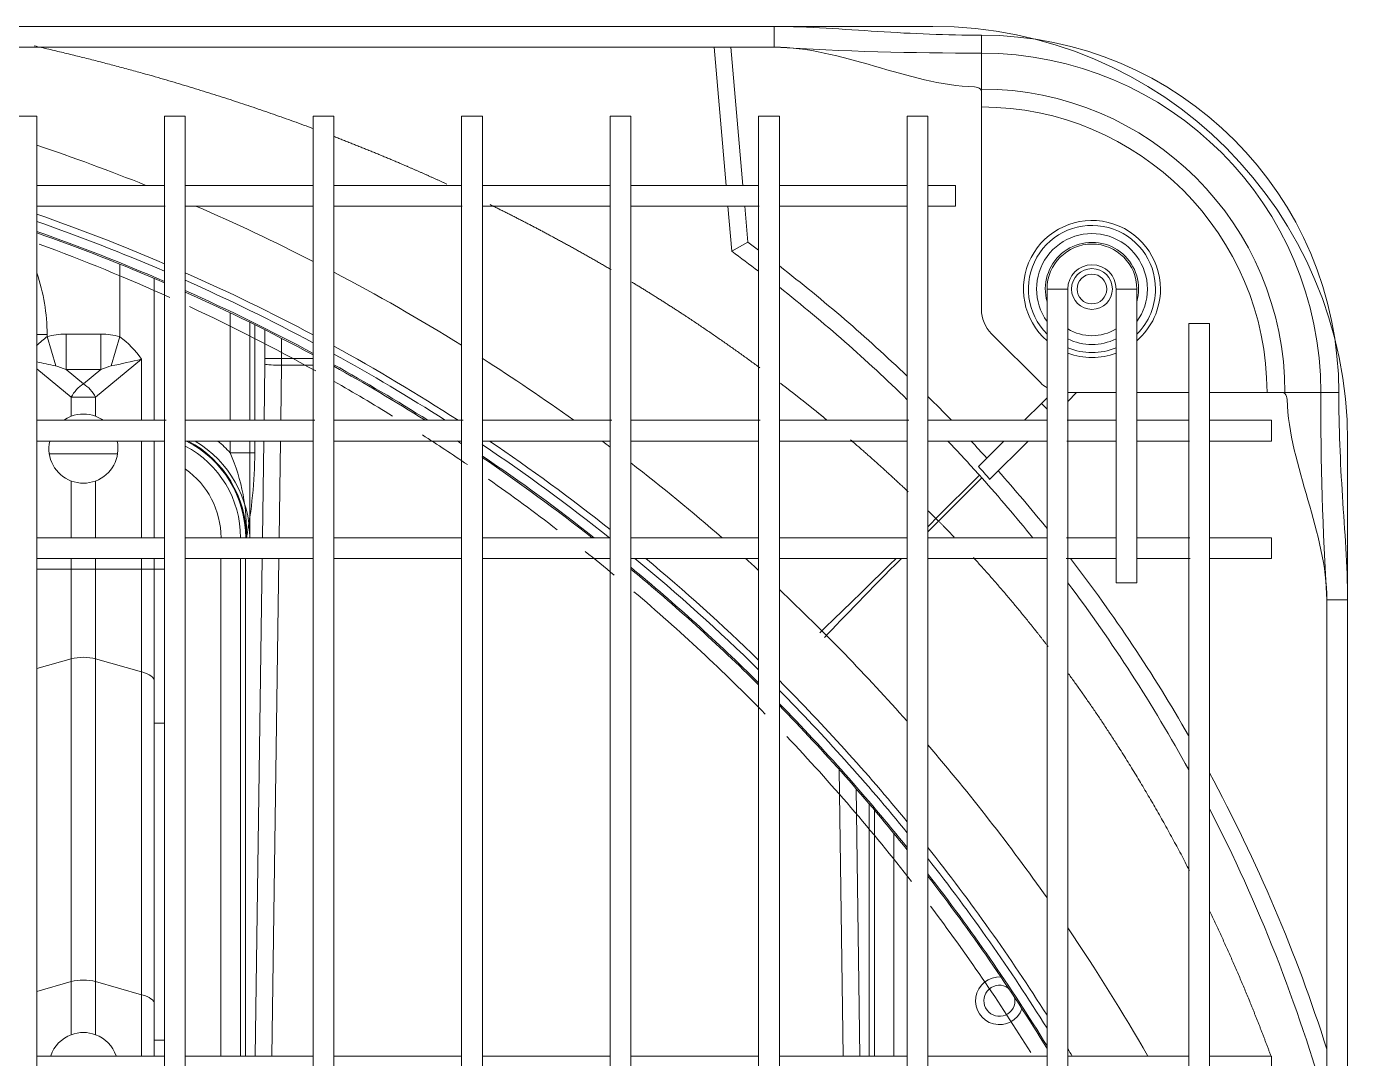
# Model space of a CAD drawing. Header units: millimetres. Extents: x 147619 to 200208, y -27981 to 8299.
# Drawn here: x 166541.8 to 166733, y -359.8 to -210.5 of the extents above; entities that cross this region are included whole.
import ezdxf

# ---------------------------------------------------------------- set-up
doc = ezdxf.new("R2010")
doc.units = ezdxf.units.MM
for name, color, linetype, lineweight in [('A-DETL-WIDE', 7, 'Continuous', 80), ('G-IMPT', 7, 'Continuous', 5), ('M-EQPM', 7, 'Continuous', 5), ('M-EQPM-3', 7, 'Continuous', 80)]:
    doc.layers.add(name, color=color, linetype=linetype, lineweight=lineweight)
doc.layers.add('G-IMPT-2', color=7, linetype='Continuous', lineweight=5, true_color=0x666666)

# ---------------------------------------------------------------- blocks, each defined once
blk = doc.blocks.new('RUXYQ14BA - top_dwg-2991071-10-003 三层空调通风平面图')
at = {"layer": 'G-IMPT'}
for p, q in [((693.35, 223.41), (283.51, 223.41)), ((686.4, 203.41), (684.67, 223.41)), ((687.08, 223.41), (688.82, 203.41)), ((605.13, 203.41), (586.64, 203.41)), ((626.63, 203.41), (608.13, 203.41)), ((648.12, 203.41), (629.62, 203.41)), ((669.61, 203.41), (651.12, 203.41)), ((691.1, 203.41), (672.61, 203.41)), ((712.59, 203.41), (694.1, 203.41)), ((586.64, 200.42), (605.13, 200.42)), ((608.13, 200.42), (626.63, 200.42)), ((629.62, 200.42), (648.12, 200.42)), ((651.12, 200.42), (669.61, 200.42)), ((672.61, 200.42), (691.1, 200.42)), ((694.1, 200.42), (712.59, 200.42)), ((603.63, 189.94), (603.63, 169.43)), ((732.83, 188.42), (732.83, -336.37)), ((735.83, -336.37), (735.83, 188.42)), ((617.47, 169.43), (617.47, 183.59)), ((724.8, 181.96), (731.87, 174.89)), ((732.01, 171.86), (732.83, 172.68)), ((735.83, 173.43), (742.83, 173.43)), ((737.11, 173.43), (735.83, 172.15)), ((745.83, 173.43), (753.33, 173.43)), ((605.13, 169.43), (586.64, 169.43)), ((626.63, 169.43), (608.13, 169.43)), ((648.12, 169.43), (629.62, 169.43)), ((669.61, 169.43), (651.12, 169.43)), ((691.1, 169.43), (672.61, 169.43)), ((712.59, 169.43), (694.1, 169.43)), ((732.83, 169.43), (715.59, 169.43)), ((742.83, 169.43), (735.83, 169.43)), ((753.33, 169.43), (745.83, 169.43)), ((586.64, 166.43), (605.13, 166.43)), ((603.63, 166.43), (603.63, 152.43)), ((608.13, 166.43), (626.63, 166.43)), ((617.47, 152.44), (617.47, 166.43)), ((629.62, 166.43), (648.12, 166.43)), ((651.12, 166.43), (669.61, 166.43)), ((672.61, 166.43), (691.1, 166.43)), ((694.1, 166.43), (712.59, 166.43)), ((715.59, 166.43), (732.83, 166.43)), ((722.9, 162.75), (726.58, 166.43)), ((730.11, 166.43), (724.57, 160.89)), ((735.83, 166.43), (742.83, 166.43)), ((745.83, 166.43), (753.33, 166.43)), ((723.04, 161.49), (723.39, 161.1)), ((605.13, 152.43), (586.64, 152.43)), ((626.63, 152.43), (608.13, 152.43)), ((616.13, 152.43), (616.13, 152.44)), ((648.12, 152.43), (629.62, 152.43)), ((669.61, 152.43), (651.12, 152.43)), ((691.1, 152.43), (672.61, 152.43)), ((712.59, 152.43), (694.1, 152.43)), ((732.83, 152.43), (715.59, 152.43)), ((742.83, 152.43), (735.83, 152.43)), ((753.33, 152.43), (745.83, 152.43)), ((586.64, 149.44), (605.13, 149.44)), ((608.13, 149.44), (626.63, 149.44)), ((616.13, 77.46), (616.13, 149.44)), ((629.62, 149.44), (648.12, 149.44)), ((651.12, 149.44), (669.61, 149.44)), ((672.61, 149.44), (691.1, 149.44)), ((694.1, 149.44), (712.59, 149.44)), ((715.59, 149.44), (732.83, 149.44)), ((735.83, 149.44), (742.83, 149.44)), ((745.83, 149.44), (753.33, 149.44)), ((773.32, -291.39), (773.32, 143.44)), ((707.84, 113.06), (707.84, 77.46)), ((605.13, 77.46), (586.64, 77.46)), ((626.63, 77.46), (608.13, 77.46)), ((648.12, 77.46), (629.62, 77.46)), ((669.61, 77.46), (651.12, 77.46)), ((691.1, 77.46), (672.61, 77.46)), ((712.59, 77.46), (694.1, 77.46)), ((732.83, 77.46), (715.59, 77.46)), ((753.33, 77.46), (735.83, 77.46))]:
    blk.add_line(p, q, dxfattribs=at)
at = {"layer": 'G-IMPT', "flags": 128}
for points in [[(723.34, 216.98), (723.34, 214.75), (723.34, 185.49)], [(715.59, 203.41), (719.59, 203.41), (719.59, 200.42), (715.59, 200.42)], [(686.65, 200.42), (687.22, 193.89), (689.53, 195.2), (689.08, 200.42)], [(745.83, 188.42), (745.83, 145.94), (742.83, 145.94), (742.83, 188.42)], [(756.32, 173.43), (764.66, 173.43), (766.9, 173.43)], [(729.58, 169.43), (732.01, 171.86), (732.83, 171.04)], [(756.32, 169.43), (765.32, 169.43), (765.32, 166.43), (756.32, 166.43)], [(756.32, 149.44), (765.32, 149.44), (765.32, 152.43), (756.32, 152.43)], [(603.63, 77.46), (603.63, 79.77), (603.63, 125.63), (603.63, 147.91), (603.63, 149.44)], [(756.32, 74.47), (765.32, 74.47), (765.32, 77.46), (756.32, 77.46)]]:
    blk.add_lwpolyline(points, dxfattribs=at)
for points in [[(586.64, -361.36), (586.64, 213.41), (583.64, 213.41), (583.64, -361.36)], [(608.13, -361.36), (608.13, 213.41), (605.13, 213.41), (605.13, -361.36)], [(629.62, -361.36), (629.62, 213.41), (626.63, 213.41), (626.63, -361.36)], [(651.12, -361.36), (651.12, 213.41), (648.12, 213.41), (648.12, -361.36)], [(672.61, -361.36), (672.61, 213.41), (669.61, 213.41), (669.61, -361.36)], [(694.1, -361.36), (694.1, 213.41), (691.1, 213.41), (691.1, -361.36)], [(715.59, -361.36), (715.59, 213.41), (712.59, 213.41), (712.59, -361.36)], [(756.32, -331.37), (756.32, 183.42), (753.33, 183.42), (753.33, -331.37)]]:
    blk.add_lwpolyline(points, close=True, dxfattribs=at)
at = {"layer": 'G-IMPT'}
blk.add_circle((739.33, 188.42), 2.15, dxfattribs=at)
for centre, radius, start, end in [((722.36, 216.33), 1.32, 50.189, 90.7683), ((722.85, 217.01), 0.489, 357.0221, 43.5669), ((493.47, -68.44), 292.88, 68.158, 71.4514), ((493.47, -68.44), 292.88, 62.959, 66.6318), ((493.47, -68.44), 281.09, 66.5938, 70.6427), ((493.47, -68.44), 280.89, 66.5761, 70.6284), ((551.95, 8.17), 232.18, 53.1795, 53.6603), ((551.95, 8.32), 229.63, 52.7016, 53.91), ((739.33, 188.42), 6.5, 90, 180), ((739.33, 188.42), 6.5, 0, 90), ((551.95, 8.17), 232.18, 46.2215, 52.2493), ((739.33, 188.42), 3.5, 0, 180), ((493.47, -68.44), 292.88, 58.1292, 62.2984), ((493.47, -68.44), 281.09, 61.7249, 65.926), ((493.47, -68.44), 280.89, 61.703, 65.9078), ((551.95, 8.32), 229.63, 45.6086, 51.755), ((728.33, 185.49), 5, 180, 225), ((493.47, -68.44), 292.88, 54.3087, 57.4358), ((493.47, -68.44), 281.09, 57.8067, 61.0285), ((493.47, -68.44), 280.89, 57.8715, 61.0059), ((735.4, 178.42), 5, 225, 239.0551), ((551.95, 8.17), 232.18, 43.9904, 45.1875), ((766.92, 172.94), 0.491, 46.5229, 92.8881), ((766.24, 172.44), 1.33, 359.2659, 39.7768), ((593.39, 165.33), 5, 69.5077, 110.4923), ((593.39, 165.33), 5, 110.4923, 124.9771), ((593.39, 165.33), 5, 55.0229, 69.5077), ((593.39, 165.33), 5, 167.3273, 249.5077), ((593.39, 165.33), 5, 290.4923, 12.6727), ((601.14, 152.44), 16.33, 0, 58.9389), ((493.47, -68.44), 280.89, 56.5949, 56.739), ((493.47, -68.44), 292.88, 53.0308, 53.3151), ((551.95, 8.32), 229.63, 41.8368, 43.5124), ((551.95, 8.17), 232.18, 42.1428, 42.9706), ((601.14, 152.44), 14.99, 0, 62.1819), ((493.47, -68.44), 281.09, 51.7947, 55.8866), ((493.47, -68.44), 280.89, 51.8466, 55.859), ((493.47, -68.44), 292.88, 48.9513, 52.293), ((551.95, 8.03), 230.57, 41.5258, 42.1478), ((593.39, 165.33), 5, 249.5077, 290.4923), ((552.25, 8.03), 229.61, 38.9712, 41.8107), ((552.09, 8.03), 232.17, 38.8778, 41.5745), ((493.47, -68.44), 292.88, 47.5642, 48.0658), ((552.09, 8.03), 232.17, 29.9168, 37.5228), ((493.47, -68.44), 281.09, 45.3254, 50.4099), ((493.47, -68.44), 280.89, 45.285, 50.3762), ((552.25, 8.03), 229.61, 28.8678, 36.913), ((493.47, -68.44), 292.88, 41.5703, 46.7642), ((493.47, -68.44), 281.09, 38.7817, 44.4593), ((493.47, -68.44), 280.89, 38.7309, 44.4177), ((493.47, -68.44), 292.88, 35.189, 40.6783), ((552.09, 8.03), 232.17, 17.663, 28.3983), ((552.25, 8.03), 229.61, 15.6764, 27.2782), ((493.47, -68.44), 281.09, 31.6192, 37.7952), ((493.47, -68.44), 280.89, 31.5529, 37.7425), ((493.47, -68.44), 292.88, 29.8796, 34.1578), ((725.94, 85.46), 2.25, 55.1209, 360), ((725.94, 85.46), 2.25, 0, 11.8943), ((593.39, 75.87), 5, 110.4923, 161.0524), ((593.39, 75.87), 5, 69.5077, 110.4923), ((593.39, 75.87), 5, 18.8502, 69.5077)]:
    blk.add_arc(centre, radius, start, end, dxfattribs=at)
for points in [[(722.34, 217.65), (712.66, 218.01), (703.03, 223.41), (693.35, 223.41)], [(773.32, 143.44), (773.32, 153.12), (767.92, 162.75), (767.56, 172.43)]]:
    blk.add_open_spline(points, degree=3, dxfattribs=at)
at = {"layer": 'G-IMPT-2'}
for p, q in [((723.34, 217.35), (723.34, 216.98)), ((732.83, 188.42), (735.83, 188.42)), ((745.83, 188.42), (742.83, 188.42)), ((614.63, 169.43), (614.63, 184.97)), ((618.2, 183.23), (618.2, 169.43)), ((622.06, 181.28), (622.06, 178.37)), ((619.53, 169.43), (619.65, 177.52)), ((591.64, 172.76), (595.14, 172.76)), ((601.82, 166.43), (601.82, 152.43)), ((619.29, 152.43), (619.49, 166.43)), ((621.91, 166.43), (621.71, 152.43)), ((598.33, 164.59), (588.45, 164.59)), ((591.64, 160.65), (591.64, 152.43)), ((595.14, 160.65), (595.14, 152.43)), ((617.47, 152.44), (616.13, 152.44)), ((616.86, 152.44), (616.86, 152.43)), ((613.29, 77.46), (613.29, 149.44)), ((616.86, 149.44), (616.86, 77.46)), ((618.24, 77.46), (619.25, 149.44)), ((621.67, 149.44), (620.66, 77.46)), ((601.82, 133.04), (595.14, 134.93)), ((605.13, 125.63), (603.63, 125.63)), ((703.32, 77.46), (702.73, 118.93)), ((705.19, 116.15), (705.73, 77.46)), ((707.11, 77.46), (707.11, 113.92)), ((710.68, 109.65), (710.68, 77.46)), ((591.64, 88.23), (586.64, 86.82)), ((603.63, 79.77), (605.13, 79.77))]:
    blk.add_line(p, q, dxfattribs=at)
at = {"layer": 'G-IMPT-2', "flags": 128}
for points in [[(283.51, 223.41), (283.51, 226.41), (693.35, 226.41), (693.35, 223.41)], [(723.34, 225.14), (723.34, 222.54), (723.34, 217.35)], [(598.64, 192.01), (598.64, 181.54), (597.4, 177.29)], [(586.64, 181.83), (588.14, 181.83), (588.14, 181.54), (589.38, 177.29)], [(595.9, 176.77), (590.88, 176.77), (593.39, 174.7), (595.9, 176.77), (595.9, 181.9), (590.88, 181.9), (590.88, 176.77)], [(619.65, 182.51), (619.65, 178.37), (622.06, 178.37), (626.63, 178.37)], [(595.14, 170.01), (595.14, 172.76), (601.82, 178.27), (601.82, 169.43)], [(586.64, 176.88), (591.64, 172.76), (591.64, 170.01)], [(626.63, 177.39), (622.06, 177.39), (621.95, 169.43)], [(766.9, 173.43), (767.26, 173.43), (772.45, 173.43), (775.05, 173.43)], [(618.2, 166.43), (618.2, 164.73), (614.63, 164.73), (614.63, 166.43)], [(723.39, 161.1), (717.13, 154.84), (716.75, 155.21), (723.04, 161.49)], [(613.29, 152.43), (613.29, 152.44), (616.86, 152.44)], [(591.64, 149.44), (591.64, 147.91), (586.64, 147.91)], [(601.82, 149.44), (601.82, 147.91), (595.14, 147.91), (595.14, 149.44)], [(595.14, 88.23), (595.14, 134.93), (595.14, 147.91), (591.64, 147.91), (591.64, 134.93), (586.64, 133.52)], [(605.13, 147.91), (603.63, 147.91), (601.82, 147.91), (601.82, 133.04), (601.82, 86.34), (601.82, 77.46)], [(773.32, 143.44), (776.32, 143.44), (776.32, -291.39), (773.32, -291.39)], [(591.64, 134.93), (591.64, 88.23), (591.64, 80.55)], [(601.82, 86.34), (595.14, 88.23), (595.14, 80.55)]]:
    blk.add_lwpolyline(points, dxfattribs=at)
at = {"layer": 'G-IMPT-2'}
blk.add_circle((739.33, 188.42), 2.95, dxfattribs=at)
for centre, radius, start, end in [((723.34, 173.43), 51.71, 360, 90), ((722.21, 703.34), 480.8, 266.5586, 270.1343), ((723.34, 173.43), 49.11, 360, 90), ((723.34, 173.43), 43.92, 360, 90), ((723.34, 173.43), 41.32, 0, 90), ((493.47, -68.44), 283.44, 66.7994, 70.8097), ((493.47, -68.44), 282.44, 66.7125, 70.7391), ((739.33, 188.42), 9.91, 0, 229.033), ((739.33, 188.42), 9.2, 0, 225.0915), ((739.33, 188.42), 8.02, 0, 215.9289), ((739.33, 188.42), 6.75, 0, 195.7757), ((560.9, 181.83), 27.24, 360, 19.0991), ((493.47, -68.44), 283.44, 61.9803, 66.1383), ((493.47, -68.44), 282.44, 61.8724, 66.0485), ((739.33, 188.42), 9.2, 314.9085, 0), ((739.33, 188.42), 9.91, 310.967, 0), ((739.33, 188.42), 6.75, 344.2243, 0), ((739.33, 188.42), 8.02, 324.0711, 0), ((739.33, 188.42), 6.75, 238.7898, 301.2102), ((596.88, 169.83), 14.61, 126.7634, 134.6389), ((589.89, 169.83), 14.61, 35.2865, 53.2366), ((493.47, -68.44), 283.44, 57.0592, 61.2914), ((739.33, 188.42), 8.02, 244.15, 295.85), ((739.33, 188.42), 9.2, 247.6576, 292.3424), ((642.55, 427.54), 255.84, 257.3763, 258.005), ((544.23, 427.54), 255.84, 281.995, 283.0085), ((493.47, -68.44), 282.44, 57.3734, 61.1803), ((739.33, 188.42), 9.91, 249.3273, 290.6727), ((789.26, 173.43), 22, 180, 180.3489), ((1253.24, 172.3), 480.79, 179.8657, 183.4414), ((601.14, 152.44), 15.73, 0, 62.8168), ((601.14, 152.44), 15.84, 0, 62.0628), ((601.14, 152.44), 18.25, 42.3168, 50.0509), ((493.47, -68.44), 283.44, 51.5799, 55.9606), ((588.66, 153.41), 28.33, 358.0352, 23.5451), ((551.09, 165.24), 67.11, 349.001, 359.5582), ((493.47, -68.44), 282.44, 51.4474, 56.0723), ((601.14, 152.44), 12.16, 0, 54.8572), ((493.47, -68.44), 282.44, 45.596, 50.4815), ((493.47, -68.44), 283.44, 45.7936, 50.2372), ((493.47, -68.44), 283.44, 39.3697, 44.9417), ((493.47, -68.44), 282.44, 39.1219, 44.7382), ((493.47, -68.44), 283.44, 32.3832, 38.404), ((493.47, -68.44), 282.44, 32.0621, 38.1476), ((725.94, 85.46), 3.45, 86.4393, 340.5758), ((493.47, -68.44), 283.44, 30.9826, 31.2331)]:
    blk.add_arc(centre, radius, start, end, dxfattribs=at)
for centre, major_axis, ratio, start_param, end_param in [((599.44, 167.76), (-14.36, 11.85), 0.536964, 5.706357, 5.933046), ((587.33, 167.76), (14.36, 11.85), 0.536964, 0.350139, 0.576828), ((615.29, 178.37), (0, 16.29), 0.267949, 4.660029, 4.712389), ((617.7, 178.37), (0, 18.79), 0.232318, 4.660029, 4.712389), ((599.44, 167.76), (-11.36, 9.37), 0.186691, 5.706357, 5.933046), ((587.33, 167.76), (11.36, 9.37), 0.186691, 0.350139, 0.576828), ((622.06, 177.52), (-2.5, 0.04), 0.052331, 0.262167, 1.571531), ((593.39, 172.76), (1.75, 2.12), 0.536964, 0.993968, 1.987936), ((593.39, 172.76), (-1.75, 2.12), 0.536964, 4.295249, 5.289217), ((716.75, 156.39), (22.55, 22.69), 0.026137, 4.634335, 4.6861), ((718.32, 154.84), (22.69, 22.56), 0.026137, 1.597086, 1.665708), ((716.75, 156.39), (22.55, 22.69), 0.026137, 3.844725, 4.425381), ((718.32, 154.84), (22.69, 22.56), 0.026137, 1.84011, 2.438882), ((593.39, 134.2), (2.75, 0), 0.342874, 0.880829, 2.260763), ((598.64, 131.72), (5, 0), 0.342874, 0, 0.880829), ((593.39, 87.51), (2.75, 0), 0.342874, 0.880829, 2.260763), ((598.64, 85.02), (5, 0), 0.342874, 0, 0.880829)]:
    blk.add_ellipse(centre, major_axis=major_axis, ratio=ratio, start_param=start_param, end_param=end_param, dxfattribs=at)
for points, degree, knots in [([(693.35, 226.41), (695.85, 226.41), (698.35, 226.3), (703.35, 226.01), (705.84, 225.83), (710.84, 225.51), (713.33, 225.38), (718.33, 225.19), (720.83, 225.14), (723.34, 225.14)], 3, [0, 0, 0, 0, 0.25, 0.25, 0.5, 0.5, 0.75, 0.75, 1, 1, 1, 1]), ([(586.27, 223.59), (594.82, 221.65), (603.07, 219.32), (615.21, 215.89), (626.7, 211.6)], 2, [0.1875174, 0.1875174, 0.1875174, 0.2857143, 0.2857143, 0.4205074, 0.4205074, 0.4205074]), ([(629.7, 210.46), (634.93, 208.44), (640.03, 206.25), (643.03, 204.95), (645.99, 203.59)], 2, [0.43820807, 0.43820807, 0.43820807, 0.5, 0.5, 0.53512615, 0.53512615, 0.53512615]), ([(652.24, 200.63), (656.57, 198.5), (660.79, 196.24), (665.34, 193.81), (669.74, 191.22)], 2, [0.5725657, 0.5725657, 0.5725657, 0.625, 0.625, 0.6800783, 0.6800783, 0.6800783]), ([(672.74, 189.43), (676.77, 186.98), (680.69, 184.41), (686.11, 180.83), (691.26, 177.03)], 2, [0.6989469, 0.6989469, 0.6989469, 0.75, 0.75, 0.8191174, 0.8191174, 0.8191174]), ([(694.24, 174.8), (696.87, 172.79), (699.44, 170.72), (700.19, 170.11), (700.93, 169.5)], 2, [0.83918217, 0.83918217, 0.83918217, 0.875, 0.875, 0.88527865, 0.88527865, 0.88527865]), ([(775.05, 173.43), (775.05, 170.92), (775.1, 168.42), (775.29, 163.42), (775.42, 160.93), (775.74, 155.93), (775.92, 153.44), (776.21, 148.44), (776.32, 145.94), (776.32, 143.44)], 3, [0, 0, 0, 0, 0.25, 0.25, 0.5, 0.5, 0.75, 0.75, 1, 1, 1, 1]), ([(722.18, 149.56), (726.76, 144.58), (731.04, 139.18), (732.02, 137.96), (732.97, 136.72)], 2, [0.04393896, 0.04393896, 0.04393896, 0.125, 0.125, 0.1438798, 0.1438798, 0.1438798]), ([(735.94, 132.75), (739.7, 127.61), (743.19, 122.14), (748.66, 113.58), (753.43, 104.32)], 2, [0.1736404, 0.1736404, 0.1736404, 0.25, 0.25, 0.3731187, 0.3731187, 0.3731187]), ([(756.38, 98.38), (759.48, 91.93), (762.24, 85.16), (763.78, 81.39), (765.21, 77.53)], 2, [0.4133612, 0.4133612, 0.4133612, 0.5, 0.5, 0.5510975, 0.5510975, 0.5510975])]:
    blk.add_open_spline(points, degree=degree, knots=knots, dxfattribs=at)
for points in [[(704.38, 166.61), (708.67, 162.94), (712.74, 159.09)], [(715.64, 156.3), (716.2, 155.76), (716.75, 155.21)], [(717.13, 154.84), (718.28, 153.69), (719.4, 152.52)]]:
    blk.add_open_spline(points, degree=2, dxfattribs=at)
blk = doc.blocks.new('RUXYQ14BA - top_dwg-V221-10-003 三层空调通风平面图')
at = {"layer": 'A-DETL-WIDE'}
blk.add_line((616.86, 152.44), (616.86, 152.43), dxfattribs=at)
at = {"layer": 'G-IMPT'}
for p, q in [((693.35, 223.41), (283.51, 223.41)), ((686.4, 203.41), (684.67, 223.41)), ((687.08, 223.41), (688.82, 203.41)), ((605.13, 203.41), (586.64, 203.41)), ((626.63, 203.41), (608.13, 203.41)), ((648.12, 203.41), (629.62, 203.41)), ((669.61, 203.41), (651.12, 203.41)), ((691.1, 203.41), (672.61, 203.41)), ((712.59, 203.41), (694.1, 203.41)), ((586.64, 200.42), (605.13, 200.42)), ((608.13, 200.42), (626.63, 200.42)), ((629.62, 200.42), (648.12, 200.42)), ((651.12, 200.42), (669.61, 200.42)), ((672.61, 200.42), (691.1, 200.42)), ((694.1, 200.42), (712.59, 200.42)), ((603.63, 189.94), (603.63, 169.43)), ((732.83, 188.42), (732.83, -336.37)), ((735.83, -336.37), (735.83, 188.42)), ((617.47, 169.43), (617.47, 183.59)), ((724.8, 181.96), (731.87, 174.89)), ((732.01, 171.86), (732.83, 172.68)), ((735.83, 173.43), (742.83, 173.43)), ((737.11, 173.43), (735.83, 172.15)), ((745.83, 173.43), (753.33, 173.43)), ((605.13, 169.43), (586.64, 169.43)), ((626.63, 169.43), (608.13, 169.43)), ((648.12, 169.43), (629.62, 169.43)), ((669.61, 169.43), (651.12, 169.43)), ((691.1, 169.43), (672.61, 169.43)), ((712.59, 169.43), (694.1, 169.43)), ((732.83, 169.43), (715.59, 169.43)), ((742.83, 169.43), (735.83, 169.43)), ((753.33, 169.43), (745.83, 169.43)), ((586.64, 166.43), (605.13, 166.43)), ((603.63, 166.43), (603.63, 152.43)), ((608.13, 166.43), (626.63, 166.43)), ((617.47, 152.44), (617.47, 166.43)), ((629.62, 166.43), (648.12, 166.43)), ((651.12, 166.43), (669.61, 166.43)), ((672.61, 166.43), (691.1, 166.43)), ((694.1, 166.43), (712.59, 166.43)), ((715.59, 166.43), (732.83, 166.43)), ((722.9, 162.75), (726.58, 166.43)), ((730.11, 166.43), (724.57, 160.89)), ((735.83, 166.43), (742.83, 166.43)), ((745.83, 166.43), (753.33, 166.43)), ((723.04, 161.49), (723.39, 161.1)), ((605.13, 152.43), (586.64, 152.43)), ((626.63, 152.43), (608.13, 152.43)), ((616.13, 152.43), (616.13, 152.44)), ((648.12, 152.43), (629.62, 152.43)), ((669.61, 152.43), (651.12, 152.43)), ((691.1, 152.43), (672.61, 152.43)), ((712.59, 152.43), (694.1, 152.43)), ((732.83, 152.43), (715.59, 152.43)), ((742.83, 152.43), (735.83, 152.43)), ((753.33, 152.43), (745.83, 152.43)), ((586.64, 149.44), (605.13, 149.44)), ((608.13, 149.44), (626.63, 149.44)), ((616.13, 77.46), (616.13, 149.44)), ((629.62, 149.44), (648.12, 149.44)), ((651.12, 149.44), (669.61, 149.44)), ((672.61, 149.44), (691.1, 149.44)), ((694.1, 149.44), (712.59, 149.44)), ((715.59, 149.44), (732.83, 149.44)), ((735.83, 149.44), (742.83, 149.44)), ((745.83, 149.44), (753.33, 149.44)), ((773.32, -291.39), (773.32, 143.44)), ((707.84, 113.06), (707.84, 77.46)), ((605.13, 77.46), (586.64, 77.46)), ((626.63, 77.46), (608.13, 77.46)), ((648.12, 77.46), (629.62, 77.46)), ((669.61, 77.46), (651.12, 77.46)), ((691.1, 77.46), (672.61, 77.46)), ((712.59, 77.46), (694.1, 77.46)), ((732.83, 77.46), (715.59, 77.46)), ((753.33, 77.46), (735.83, 77.46))]:
    blk.add_line(p, q, dxfattribs=at)
at = {"layer": 'G-IMPT', "flags": 128}
for points in [[(723.34, 216.98), (723.34, 214.75), (723.34, 185.49)], [(715.59, 203.41), (719.59, 203.41), (719.59, 200.42), (715.59, 200.42)], [(686.65, 200.42), (687.22, 193.89), (689.53, 195.2), (689.08, 200.42)], [(745.83, 188.42), (745.83, 145.94), (742.83, 145.94), (742.83, 188.42)], [(756.32, 173.43), (764.66, 173.43), (766.9, 173.43)], [(729.58, 169.43), (732.01, 171.86), (732.83, 171.04)], [(756.32, 169.43), (765.32, 169.43), (765.32, 166.43), (756.32, 166.43)], [(756.32, 149.44), (765.32, 149.44), (765.32, 152.43), (756.32, 152.43)], [(603.63, 77.46), (603.63, 79.77), (603.63, 125.63), (603.63, 147.91), (603.63, 149.44)], [(756.32, 74.47), (765.32, 74.47), (765.32, 77.46), (756.32, 77.46)]]:
    blk.add_lwpolyline(points, dxfattribs=at)
for points in [[(586.64, -361.36), (586.64, 213.41), (583.64, 213.41), (583.64, -361.36)], [(608.13, -361.36), (608.13, 213.41), (605.13, 213.41), (605.13, -361.36)], [(629.62, -361.36), (629.62, 213.41), (626.63, 213.41), (626.63, -361.36)], [(651.12, -361.36), (651.12, 213.41), (648.12, 213.41), (648.12, -361.36)], [(672.61, -361.36), (672.61, 213.41), (669.61, 213.41), (669.61, -361.36)], [(694.1, -361.36), (694.1, 213.41), (691.1, 213.41), (691.1, -361.36)], [(715.59, -361.36), (715.59, 213.41), (712.59, 213.41), (712.59, -361.36)], [(756.32, -331.37), (756.32, 183.42), (753.33, 183.42), (753.33, -331.37)]]:
    blk.add_lwpolyline(points, close=True, dxfattribs=at)
at = {"layer": 'G-IMPT'}
blk.add_circle((739.33, 188.42), 2.15, dxfattribs=at)
for centre, radius, start, end in [((722.36, 216.33), 1.32, 50.189, 90.7683), ((722.85, 217.01), 0.489, 357.0221, 43.5669), ((493.47, -68.44), 292.88, 68.158, 71.4514), ((493.47, -68.44), 292.88, 62.959, 66.6318), ((493.47, -68.44), 281.09, 66.5938, 70.6427), ((493.47, -68.44), 280.89, 66.5761, 70.6284), ((551.95, 8.17), 232.18, 53.1795, 53.6603), ((551.95, 8.32), 229.63, 52.7016, 53.91), ((739.33, 188.42), 6.5, 90, 180), ((739.33, 188.42), 6.5, 0, 90), ((551.95, 8.17), 232.18, 46.2215, 52.2493), ((739.33, 188.42), 3.5, 0, 180), ((493.47, -68.44), 292.88, 58.1292, 62.2984), ((493.47, -68.44), 281.09, 61.7249, 65.926), ((493.47, -68.44), 280.89, 61.703, 65.9078), ((551.95, 8.32), 229.63, 45.6086, 51.755), ((728.33, 185.49), 5, 180, 225), ((493.47, -68.44), 292.88, 54.3087, 57.4358), ((493.47, -68.44), 281.09, 57.8067, 61.0285), ((493.47, -68.44), 280.89, 57.8715, 61.0059), ((735.4, 178.42), 5, 225, 239.0551), ((551.95, 8.17), 232.18, 43.9904, 45.1875), ((766.92, 172.94), 0.491, 46.5229, 92.8881), ((766.24, 172.44), 1.33, 359.2659, 39.7768), ((593.39, 165.33), 5, 69.5077, 110.4923), ((593.39, 165.33), 5, 110.4923, 124.9771), ((593.39, 165.33), 5, 55.0229, 69.5077), ((593.39, 165.33), 5, 167.3273, 249.5077), ((593.39, 165.33), 5, 290.4923, 12.6727), ((601.14, 152.44), 16.33, 0, 58.9389), ((493.47, -68.44), 280.89, 56.5949, 56.739), ((493.47, -68.44), 292.88, 53.0308, 53.3151), ((551.95, 8.32), 229.63, 41.8368, 43.5124), ((551.95, 8.17), 232.18, 42.1428, 42.9706), ((601.14, 152.44), 14.99, 0, 62.1819), ((493.47, -68.44), 281.09, 51.7947, 55.8866), ((493.47, -68.44), 280.89, 51.8466, 55.859), ((493.47, -68.44), 292.88, 48.9513, 52.293), ((551.95, 8.03), 230.57, 41.5258, 42.1478), ((593.39, 165.33), 5, 249.5077, 290.4923), ((552.25, 8.03), 229.61, 38.9712, 41.8107), ((552.09, 8.03), 232.17, 38.8778, 41.5745), ((493.47, -68.44), 292.88, 47.5642, 48.0658), ((552.09, 8.03), 232.17, 29.9168, 37.5228), ((493.47, -68.44), 281.09, 45.3254, 50.4099), ((493.47, -68.44), 280.89, 45.285, 50.3762), ((552.25, 8.03), 229.61, 28.8678, 36.913), ((493.47, -68.44), 292.88, 41.5703, 46.7642), ((493.47, -68.44), 281.09, 38.7817, 44.4593), ((493.47, -68.44), 280.89, 38.7309, 44.4177), ((493.47, -68.44), 292.88, 35.189, 40.6783), ((552.09, 8.03), 232.17, 17.663, 28.3983), ((552.25, 8.03), 229.61, 15.6764, 27.2782), ((493.47, -68.44), 281.09, 31.6192, 37.7952), ((493.47, -68.44), 280.89, 31.5529, 37.7425), ((493.47, -68.44), 292.88, 29.8796, 34.1578), ((725.94, 85.46), 2.25, 55.1209, 360), ((725.94, 85.46), 2.25, 0, 11.8943), ((593.39, 75.87), 5, 110.4923, 161.0524), ((593.39, 75.87), 5, 69.5077, 110.4923), ((593.39, 75.87), 5, 18.8502, 69.5077)]:
    blk.add_arc(centre, radius, start, end, dxfattribs=at)
for points in [[(722.34, 217.65), (712.66, 218.01), (703.03, 223.41), (693.35, 223.41)], [(773.32, 143.44), (773.32, 153.12), (767.92, 162.75), (767.56, 172.43)]]:
    blk.add_open_spline(points, degree=3, dxfattribs=at)
at = {"layer": 'G-IMPT-2'}
for p, q in [((723.34, 217.35), (723.34, 216.98)), ((732.83, 188.42), (735.83, 188.42)), ((745.83, 188.42), (742.83, 188.42)), ((614.63, 169.43), (614.63, 184.97)), ((618.2, 183.23), (618.2, 169.43)), ((622.06, 181.28), (622.06, 178.37)), ((619.53, 169.43), (619.65, 177.52)), ((591.64, 172.76), (595.14, 172.76)), ((601.82, 166.43), (601.82, 152.43)), ((619.29, 152.43), (619.49, 166.43)), ((621.91, 166.43), (621.71, 152.43)), ((598.33, 164.59), (588.45, 164.59)), ((591.64, 160.65), (591.64, 152.43)), ((595.14, 160.65), (595.14, 152.43)), ((617.47, 152.44), (616.13, 152.44)), ((616.86, 152.44), (616.86, 152.43)), ((613.29, 77.46), (613.29, 149.44)), ((616.86, 149.44), (616.86, 77.46)), ((618.24, 77.46), (619.25, 149.44)), ((621.67, 149.44), (620.66, 77.46)), ((601.82, 133.04), (595.14, 134.93)), ((605.13, 125.63), (603.63, 125.63)), ((703.32, 77.46), (702.73, 118.93)), ((705.19, 116.15), (705.73, 77.46)), ((707.11, 77.46), (707.11, 113.92)), ((710.68, 109.65), (710.68, 77.46)), ((591.64, 88.23), (586.64, 86.82)), ((603.63, 79.77), (605.13, 79.77))]:
    blk.add_line(p, q, dxfattribs=at)
at = {"layer": 'G-IMPT-2', "flags": 128}
for points in [[(283.51, 223.41), (283.51, 226.41), (693.35, 226.41), (693.35, 223.41)], [(723.34, 225.14), (723.34, 222.54), (723.34, 217.35)], [(598.64, 192.01), (598.64, 181.54), (597.4, 177.29)], [(586.64, 181.83), (588.14, 181.83), (588.14, 181.54), (589.38, 177.29)], [(595.9, 176.77), (590.88, 176.77), (593.39, 174.7), (595.9, 176.77), (595.9, 181.9), (590.88, 181.9), (590.88, 176.77)], [(619.65, 182.51), (619.65, 178.37), (622.06, 178.37), (626.63, 178.37)], [(595.14, 170.01), (595.14, 172.76), (601.82, 178.27), (601.82, 169.43)], [(586.64, 176.88), (591.64, 172.76), (591.64, 170.01)], [(626.63, 177.39), (622.06, 177.39), (621.95, 169.43)], [(766.9, 173.43), (767.26, 173.43), (772.45, 173.43), (775.05, 173.43)], [(618.2, 166.43), (618.2, 164.73), (614.63, 164.73), (614.63, 166.43)], [(723.39, 161.1), (717.13, 154.84), (716.75, 155.21), (723.04, 161.49)], [(613.29, 152.43), (613.29, 152.44), (616.86, 152.44)], [(591.64, 149.44), (591.64, 147.91), (586.64, 147.91)], [(601.82, 149.44), (601.82, 147.91), (595.14, 147.91), (595.14, 149.44)], [(595.14, 88.23), (595.14, 134.93), (595.14, 147.91), (591.64, 147.91), (591.64, 134.93), (586.64, 133.52)], [(605.13, 147.91), (603.63, 147.91), (601.82, 147.91), (601.82, 133.04), (601.82, 86.34), (601.82, 77.46)], [(773.32, 143.44), (776.32, 143.44), (776.32, -291.39), (773.32, -291.39)], [(591.64, 134.93), (591.64, 88.23), (591.64, 80.55)], [(601.82, 86.34), (595.14, 88.23), (595.14, 80.55)]]:
    blk.add_lwpolyline(points, dxfattribs=at)
at = {"layer": 'G-IMPT-2'}
blk.add_circle((739.33, 188.42), 2.95, dxfattribs=at)
for centre, radius, start, end in [((723.34, 173.43), 51.71, 360, 90), ((722.21, 703.34), 480.8, 266.5586, 270.1343), ((723.34, 173.43), 49.11, 360, 90), ((723.34, 173.43), 43.92, 360, 90), ((723.34, 173.43), 41.32, 0, 90), ((493.47, -68.44), 283.44, 66.7994, 70.8097), ((493.47, -68.44), 282.44, 66.7125, 70.7391), ((739.33, 188.42), 9.91, 0, 229.033), ((739.33, 188.42), 9.2, 0, 225.0915), ((739.33, 188.42), 8.02, 0, 215.9289), ((739.33, 188.42), 6.75, 0, 195.7757), ((560.9, 181.83), 27.24, 360, 19.0991), ((493.47, -68.44), 283.44, 61.9803, 66.1383), ((493.47, -68.44), 282.44, 61.8724, 66.0485), ((739.33, 188.42), 9.2, 314.9085, 0), ((739.33, 188.42), 9.91, 310.967, 0), ((739.33, 188.42), 6.75, 344.2243, 0), ((739.33, 188.42), 8.02, 324.0711, 0), ((739.33, 188.42), 6.75, 238.7898, 301.2102), ((596.88, 169.83), 14.61, 126.7634, 134.6389), ((589.89, 169.83), 14.61, 35.2865, 53.2366), ((493.47, -68.44), 283.44, 57.0592, 61.2914), ((739.33, 188.42), 8.02, 244.15, 295.85), ((739.33, 188.42), 9.2, 247.6576, 292.3424), ((642.55, 427.54), 255.84, 257.3763, 258.005), ((544.23, 427.54), 255.84, 281.995, 283.0085), ((493.47, -68.44), 282.44, 57.3734, 61.1803), ((739.33, 188.42), 9.91, 249.3273, 290.6727), ((789.26, 173.43), 22, 180, 180.3489), ((1253.24, 172.3), 480.79, 179.8657, 183.4414), ((601.14, 152.44), 15.73, 0, 62.8168), ((601.14, 152.44), 15.84, 0, 62.0628), ((601.14, 152.44), 18.25, 42.3168, 50.0509), ((493.47, -68.44), 283.44, 51.5799, 55.9606), ((588.66, 153.41), 28.33, 358.0352, 23.5451), ((551.09, 165.24), 67.11, 349.001, 359.5582), ((493.47, -68.44), 282.44, 51.4474, 56.0723), ((601.14, 152.44), 12.16, 0, 54.8572), ((493.47, -68.44), 282.44, 45.596, 50.4815), ((493.47, -68.44), 283.44, 45.7936, 50.2372), ((493.47, -68.44), 283.44, 39.3697, 44.9417), ((493.47, -68.44), 282.44, 39.1219, 44.7382), ((493.47, -68.44), 283.44, 32.3832, 38.404), ((493.47, -68.44), 282.44, 32.0621, 38.1476), ((725.94, 85.46), 3.45, 86.4393, 340.5758), ((493.47, -68.44), 283.44, 30.9826, 31.2331)]:
    blk.add_arc(centre, radius, start, end, dxfattribs=at)
for centre, major_axis, ratio, start_param, end_param in [((599.44, 167.76), (-14.36, 11.85), 0.536964, 5.706357, 5.933046), ((587.33, 167.76), (14.36, 11.85), 0.536964, 0.350139, 0.576828), ((615.29, 178.37), (0, 16.29), 0.267949, 4.660029, 4.712389), ((617.7, 178.37), (0, 18.79), 0.232318, 4.660029, 4.712389), ((599.44, 167.76), (-11.36, 9.37), 0.186691, 5.706357, 5.933046), ((587.33, 167.76), (11.36, 9.37), 0.186691, 0.350139, 0.576828), ((622.06, 177.52), (-2.5, 0.04), 0.052331, 0.262167, 1.571531), ((593.39, 172.76), (1.75, 2.12), 0.536964, 0.993968, 1.987936), ((593.39, 172.76), (-1.75, 2.12), 0.536964, 4.295249, 5.289217), ((716.75, 156.39), (22.55, 22.69), 0.026137, 4.634335, 4.6861), ((718.32, 154.84), (22.69, 22.56), 0.026137, 1.597086, 1.665708), ((716.75, 156.39), (22.55, 22.69), 0.026137, 3.844725, 4.425381), ((718.32, 154.84), (22.69, 22.56), 0.026137, 1.84011, 2.438882), ((593.39, 134.2), (2.75, 0), 0.342874, 0.880829, 2.260763), ((598.64, 131.72), (5, 0), 0.342874, 0, 0.880829), ((593.39, 87.51), (2.75, 0), 0.342874, 0.880829, 2.260763), ((598.64, 85.02), (5, 0), 0.342874, 0, 0.880829)]:
    blk.add_ellipse(centre, major_axis=major_axis, ratio=ratio, start_param=start_param, end_param=end_param, dxfattribs=at)
for points, degree, knots in [([(693.35, 226.41), (695.85, 226.41), (698.35, 226.3), (703.35, 226.01), (705.84, 225.83), (710.84, 225.51), (713.33, 225.38), (718.33, 225.19), (720.83, 225.14), (723.34, 225.14)], 3, [0, 0, 0, 0, 0.25, 0.25, 0.5, 0.5, 0.75, 0.75, 1, 1, 1, 1]), ([(586.27, 223.59), (594.82, 221.65), (603.07, 219.32), (615.21, 215.89), (626.7, 211.6)], 2, [0.1875174, 0.1875174, 0.1875174, 0.2857143, 0.2857143, 0.4205074, 0.4205074, 0.4205074]), ([(629.7, 210.46), (634.93, 208.44), (640.03, 206.25), (643.03, 204.95), (645.99, 203.59)], 2, [0.43820807, 0.43820807, 0.43820807, 0.5, 0.5, 0.53512615, 0.53512615, 0.53512615]), ([(652.24, 200.63), (656.57, 198.5), (660.79, 196.24), (665.34, 193.81), (669.74, 191.22)], 2, [0.5725657, 0.5725657, 0.5725657, 0.625, 0.625, 0.6800783, 0.6800783, 0.6800783]), ([(672.74, 189.43), (676.77, 186.98), (680.69, 184.41), (686.11, 180.83), (691.26, 177.03)], 2, [0.6989469, 0.6989469, 0.6989469, 0.75, 0.75, 0.8191174, 0.8191174, 0.8191174]), ([(694.24, 174.8), (696.87, 172.79), (699.44, 170.72), (700.19, 170.11), (700.93, 169.5)], 2, [0.83918217, 0.83918217, 0.83918217, 0.875, 0.875, 0.88527865, 0.88527865, 0.88527865]), ([(775.05, 173.43), (775.05, 170.92), (775.1, 168.42), (775.29, 163.42), (775.42, 160.93), (775.74, 155.93), (775.92, 153.44), (776.21, 148.44), (776.32, 145.94), (776.32, 143.44)], 3, [0, 0, 0, 0, 0.25, 0.25, 0.5, 0.5, 0.75, 0.75, 1, 1, 1, 1]), ([(722.18, 149.56), (726.76, 144.58), (731.04, 139.18), (732.02, 137.96), (732.97, 136.72)], 2, [0.04393896, 0.04393896, 0.04393896, 0.125, 0.125, 0.1438798, 0.1438798, 0.1438798]), ([(735.94, 132.75), (739.7, 127.61), (743.19, 122.14), (748.66, 113.58), (753.43, 104.32)], 2, [0.1736404, 0.1736404, 0.1736404, 0.25, 0.25, 0.3731187, 0.3731187, 0.3731187]), ([(756.38, 98.38), (759.48, 91.93), (762.24, 85.16), (763.78, 81.39), (765.21, 77.53)], 2, [0.4133612, 0.4133612, 0.4133612, 0.5, 0.5, 0.5510975, 0.5510975, 0.5510975])]:
    blk.add_open_spline(points, degree=degree, knots=knots, dxfattribs=at)
for points in [[(704.38, 166.61), (708.67, 162.94), (712.74, 159.09)], [(715.64, 156.3), (716.2, 155.76), (716.75, 155.21)], [(717.13, 154.84), (718.28, 153.69), (719.4, 152.52)]]:
    blk.add_open_spline(points, degree=2, dxfattribs=at)
blk = doc.blocks.new('RUXYQ14BA - RUXYQ14BA-2991177-10-003 三层空调通风平面图')
at = {"layer": 'M-EQPM'}
for p, q in [((-532.76, 739.5), (-76.99, 739.5)), ((-206.67, 726.51), (-209.67, 726.51)), ((-206.67, 151.74), (-206.67, 726.51)), ((-185.18, 726.51), (-188.17, 726.51)), ((-188.17, 726.51), (-188.17, 151.74)), ((-185.18, 151.74), (-185.18, 726.51)), ((-163.68, 726.51), (-166.68, 726.51)), ((-166.68, 726.51), (-166.68, 151.74)), ((-163.68, 151.74), (-163.68, 726.51)), ((-142.19, 726.51), (-145.19, 726.51)), ((-145.19, 726.51), (-145.19, 151.74)), ((-142.19, 151.74), (-142.19, 726.51)), ((-120.7, 726.51), (-123.7, 726.51)), ((-123.7, 726.51), (-123.7, 151.74)), ((-120.7, 151.74), (-120.7, 726.51)), ((-99.21, 726.51), (-102.21, 726.51)), ((-102.21, 726.51), (-102.21, 151.74)), ((-99.21, 151.74), (-99.21, 726.51)), ((-77.72, 726.51), (-80.72, 726.51)), ((-80.72, 726.51), (-80.72, 151.74)), ((-77.72, 151.74), (-77.72, 726.51)), ((-188.12, 716.51), (-206.67, 716.51)), ((-166.63, 716.51), (-185.18, 716.51)), ((-145.14, 716.51), (-163.68, 716.51)), ((-123.65, 716.51), (-142.19, 716.51)), ((-102.16, 716.51), (-120.7, 716.51)), ((-80.67, 716.51), (-99.21, 716.51)), ((-73.72, 716.51), (-77.72, 716.51)), ((-73.72, 713.51), (-73.72, 716.51)), ((-206.67, 713.51), (-188.11, 713.51)), ((-185.18, 713.51), (-166.62, 713.51)), ((-163.68, 713.51), (-145.12, 713.51)), ((-142.19, 713.51), (-123.63, 713.51)), ((-120.7, 713.51), (-102.14, 713.51)), ((-99.21, 713.51), (-80.65, 713.51)), ((-77.72, 713.51), (-73.72, 713.51)), ((-60.48, 701.52), (-60.48, 176.73)), ((-57.48, 176.73), (-57.48, 701.52)), ((-50.48, 701.52), (-50.48, 659.04)), ((-47.48, 659.04), (-47.48, 701.52)), ((-36.99, 696.52), (-39.98, 696.52)), ((-39.98, 696.52), (-39.98, 181.73)), ((-36.99, 181.73), (-36.99, 696.52)), ((-187.95, 682.53), (-206.67, 682.53)), ((-166.45, 682.53), (-185.18, 682.53)), ((-144.96, 682.53), (-163.68, 682.53)), ((-123.47, 682.53), (-142.19, 682.53)), ((-101.98, 682.53), (-120.7, 682.53)), ((-80.49, 682.53), (-99.21, 682.53)), ((-60.48, 682.53), (-77.72, 682.53)), ((-50.48, 682.53), (-57.59, 682.53)), ((-39.9, 682.53), (-47.48, 682.53)), ((-27.99, 682.53), (-36.99, 682.53)), ((-27.99, 679.53), (-27.99, 682.53)), ((-206.67, 679.53), (-188.17, 679.53)), ((-185.18, 679.53), (-166.68, 679.53)), ((-163.68, 679.53), (-145.19, 679.53)), ((-142.19, 679.53), (-123.7, 679.53)), ((-120.7, 679.53), (-102.21, 679.53)), ((-99.21, 679.53), (-80.72, 679.53)), ((-77.72, 679.53), (-60.48, 679.53)), ((-57.6, 679.53), (-50.48, 679.53)), ((-47.48, 679.53), (-39.88, 679.53)), ((-36.99, 679.53), (-27.99, 679.53)), ((-16.99, 679.5), (-16.99, 203.74)), ((-188.17, 665.53), (-206.67, 665.53)), ((-166.68, 665.53), (-185.18, 665.53)), ((-145.19, 665.53), (-163.68, 665.53)), ((-123.7, 665.53), (-142.19, 665.53)), ((-102.21, 665.53), (-120.7, 665.53)), ((-80.72, 665.53), (-99.21, 665.53)), ((-60.48, 665.53), (-77.72, 665.53)), ((-50.48, 665.53), (-57.68, 665.53)), ((-39.8, 665.53), (-47.48, 665.53)), ((-27.99, 665.53), (-36.99, 665.53)), ((-27.99, 662.53), (-27.99, 665.53)), ((-206.67, 662.53), (-188.17, 662.53)), ((-185.18, 662.53), (-166.68, 662.53)), ((-163.68, 662.53), (-145.19, 662.53)), ((-142.19, 662.53), (-123.7, 662.53)), ((-120.7, 662.53), (-102.21, 662.53)), ((-99.21, 662.53), (-80.72, 662.53)), ((-77.72, 662.53), (-60.48, 662.53)), ((-57.7, 662.53), (-50.48, 662.53)), ((-47.48, 662.53), (-39.79, 662.53)), ((-36.99, 662.53), (-27.99, 662.53)), ((-50.48, 659.04), (-47.48, 659.04)), ((-188.17, 590.56), (-206.67, 590.56)), ((-166.68, 590.56), (-185.18, 590.56)), ((-145.19, 590.56), (-163.68, 590.56)), ((-123.7, 590.56), (-142.19, 590.56)), ((-102.21, 590.56), (-120.7, 590.56)), ((-80.72, 590.56), (-99.21, 590.56)), ((-60.48, 590.56), (-77.72, 590.56)), ((-39.98, 590.56), (-57.48, 590.56)), ((-27.99, 590.56), (-36.99, 590.56)), ((-27.99, 587.56), (-27.99, 590.56))]:
    blk.add_line(p, q, dxfattribs=at)
for centre, radius, start, end in [((-76.99, 679.5), 60, 360, 90), ((-304.88, 440.62), 285, 65.6555, 69.7643), ((-53.98, 701.52), 6.5, 90, 180), ((-53.98, 701.52), 6.5, 360, 90), ((-53.98, 701.52), 3.5, 0, 180), ((-304.88, 440.62), 285, 60.9063, 65.0262), ((-304.88, 440.62), 285, 58.3162, 60.288), ((-304.88, 440.62), 285, 55.7215, 57.2887), ((-304.88, 440.62), 285, 52.4934, 54.9749), ((-304.88, 440.62), 285, 50.3712, 51.4659), ((-304.88, 440.62), 285, 44.3981, 49.6246), ((-304.88, 440.62), 285, 37.9292, 43.4954), ((-304.88, 440.62), 285, 31.8664, 37.0266)]:
    blk.add_arc(centre, radius, start, end, dxfattribs=at)
for name in ['RUXYQ14BA - top_dwg-2991071-10-003 三层空调通风平面图', 'RUXYQ14BA - top_dwg-V221-10-003 三层空调通风平面图']:
    blk.add_blockref(name, (-793.31, 513.1))

msp = doc.modelspace()

# ---------------------------------------------------------------- block references
at = {"layer": 'M-EQPM-3'}
msp.add_blockref('RUXYQ14BA - RUXYQ14BA-2991177-10-003 三层空调通风平面图', (166750.01, -950), dxfattribs=at)

doc.saveas('drawing.dxf')
